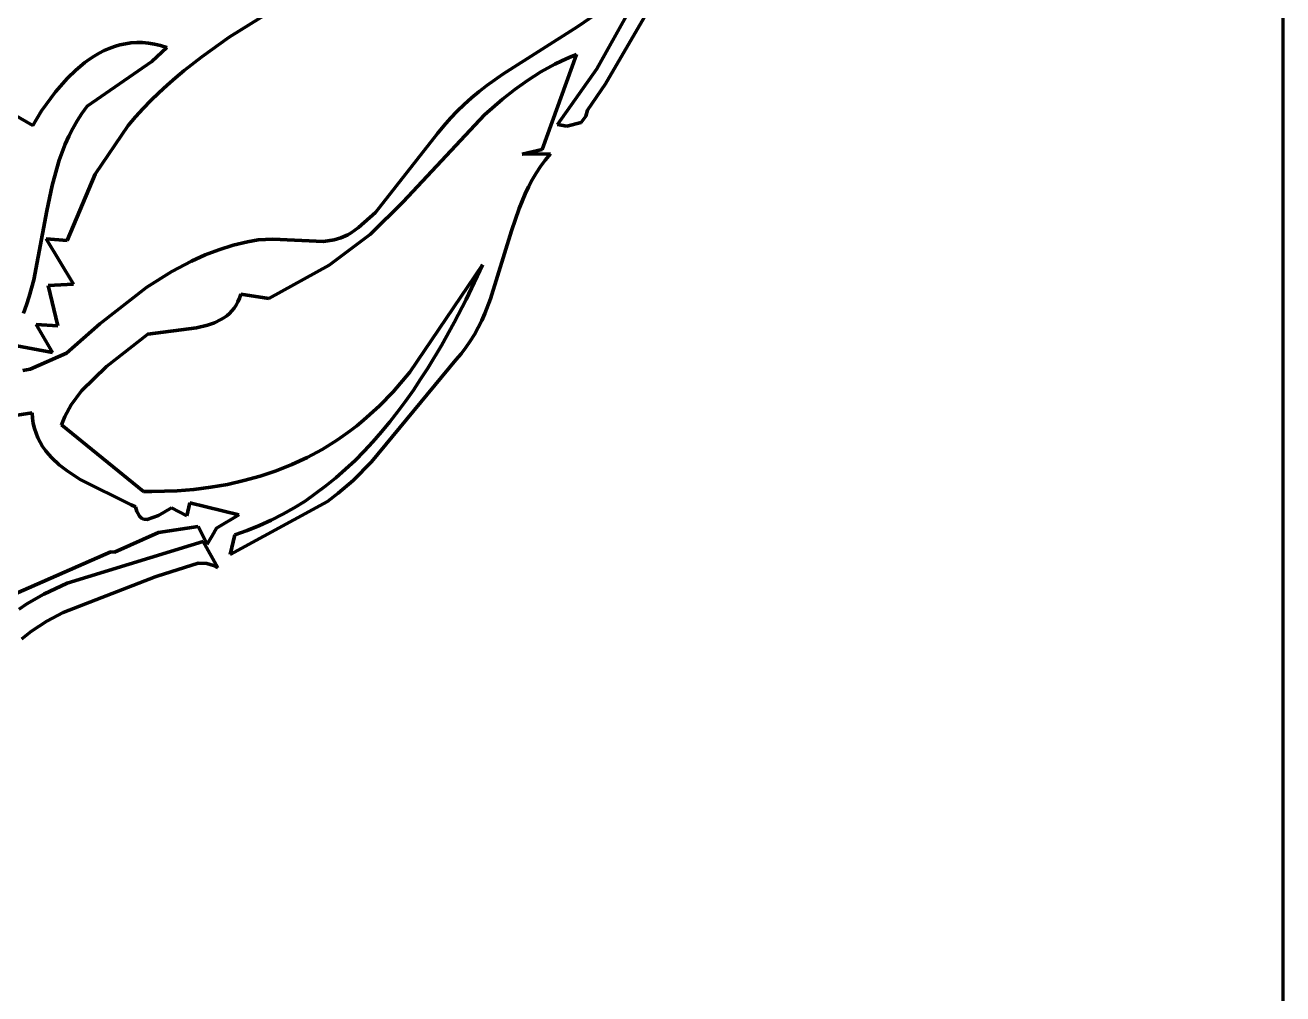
# Model space of a CAD drawing. Header units: millimetres. Extents: x 0 to 9.3, y 0 to 12.
# Drawn here: x 7.803 to 9.306, y 2.981 to 4.138 of the extents above; entities that cross this region are included whole.
import ezdxf

# ---------------------------------------------------------------- set-up
doc = ezdxf.new("R2010")
doc.units = ezdxf.units.MM
doc.layers.add('color#010101ff', color=7, linetype='CONTINUOUS', lineweight=100)
doc.layers.add('color#ffffffff', color=7, linetype='CONTINUOUS', lineweight=100)

msp = doc.modelspace()

# ---------------------------------------------------------------- linework, layer by layer
at = {"layer": 'color#010101ff'}
for p, q in [((8.5883, 4.2258), (8.4967, 4.0682)), ((8.4862, 4.0858), (8.561, 4.221)), ((8.0471, 4.1237), (8.1727, 4.202)), ((8.4926, 4.1565), (8.4634, 4.1367)), ((8.4634, 4.1367), (8.3738, 4.0798)), ((7.9166, 4.1145), (7.9232, 4.1159)), ((7.9232, 4.1159), (7.9298, 4.1169)), ((7.9298, 4.1169), (7.9367, 4.1173)), ((7.9367, 4.1173), (7.9436, 4.1173)), ((7.9436, 4.1173), (7.9507, 4.1167)), ((7.9507, 4.1167), (7.9579, 4.1155)), ((8.0144, 4.1004), (8.0471, 4.1237)), ((7.8802, 4.0975), (7.8859, 4.1012)), ((7.8859, 4.1012), (7.8918, 4.1046)), ((7.8918, 4.1046), (7.8978, 4.1077)), ((7.8978, 4.1077), (7.9039, 4.1104)), ((7.9039, 4.1104), (7.9102, 4.1127)), ((7.9102, 4.1127), (7.9166, 4.1145)), ((7.9726, 4.1113), (7.9546, 4.0946)), ((7.9579, 4.1155), (7.9652, 4.1137)), ((7.9652, 4.1137), (7.9726, 4.1113)), ((8.462, 4.1033), (8.4209, 3.9895)), ((8.4531, 4.0996), (8.462, 4.1033)), ((7.8639, 4.0845), (7.8746, 4.0934)), ((7.8746, 4.0934), (7.8802, 4.0975)), ((7.9546, 4.0946), (7.8774, 4.0412)), ((7.9934, 4.0839), (8.0144, 4.1004)), ((8.4193, 4.0823), (8.4359, 4.0915)), ((8.4359, 4.0915), (8.4444, 4.0957)), ((8.4393, 4.0195), (8.4862, 4.0858)), ((8.4444, 4.0957), (8.4531, 4.0996)), ((7.8397, 4.0587), (7.8538, 4.0747)), ((7.8538, 4.0747), (7.8639, 4.0845)), ((7.9731, 4.0666), (7.9831, 4.0754)), ((7.9831, 4.0754), (7.9934, 4.0839)), ((8.3738, 4.0798), (8.3549, 4.066)), ((8.3881, 4.0613), (8.4034, 4.0722)), ((8.4034, 4.0722), (8.4193, 4.0823)), ((7.8231, 4.0358), (7.8397, 4.0587)), ((7.9536, 4.0482), (7.9632, 4.0575)), ((7.9632, 4.0575), (7.9731, 4.0666)), ((8.3456, 4.0588), (8.3367, 4.0513)), ((8.3549, 4.066), (8.3456, 4.0588)), ((8.3734, 4.0496), (8.3881, 4.0613)), ((8.4967, 4.0682), (8.4751, 4.0368)), ((7.7669, 4.0447), (7.8124, 4.0183)), ((7.8774, 4.0412), (7.8711, 4.0326)), ((7.9442, 4.0385), (7.9536, 4.0482)), ((8.3279, 4.0435), (8.3195, 4.0354)), ((8.3367, 4.0513), (8.3279, 4.0435)), ((8.3521, 4.0309), (8.3734, 4.0496)), ((7.8124, 4.0183), (7.8231, 4.0358)), ((7.8711, 4.0326), (7.8654, 4.0237)), ((7.9263, 4.0183), (7.9351, 4.0286)), ((7.9351, 4.0286), (7.9442, 4.0385)), ((8.255, 3.9272), (8.3521, 4.0309)), ((8.3113, 4.0269), (8.3035, 4.018)), ((8.3195, 4.0354), (8.3113, 4.0269)), ((8.473, 4.0293), (8.4674, 4.0219)), ((8.4751, 4.0368), (8.473, 4.0293)), ((7.8602, 4.0147), (7.8555, 4.0054)), ((7.8654, 4.0237), (7.8602, 4.0147)), ((7.887, 3.9603), (7.9263, 4.0183)), ((8.3035, 4.018), (8.296, 4.0087)), ((8.4505, 4.0176), (8.4393, 4.0195)), ((8.4674, 4.0219), (8.4505, 4.0176)), ((7.8513, 3.996), (7.8475, 3.9864)), ((7.8555, 4.0054), (7.8513, 3.996)), ((8.296, 4.0087), (8.2219, 3.9143)), ((7.8475, 3.9864), (7.8441, 3.9767)), ((8.4209, 3.9895), (8.3972, 3.9841)), ((8.3972, 3.9841), (8.4309, 3.9843)), ((8.4309, 3.9843), (8.4247, 3.9769)), ((7.8411, 3.9669), (7.8358, 3.9468)), ((7.8441, 3.9767), (7.8411, 3.9669)), ((8.4191, 3.9692), (8.4139, 3.9613)), ((8.4247, 3.9769), (8.4191, 3.9692)), ((7.8536, 3.8808), (7.887, 3.9603)), ((8.4091, 3.9532), (8.4047, 3.9449)), ((8.4139, 3.9613), (8.4091, 3.9532)), ((7.8358, 3.9468), (7.8295, 3.9162)), ((8.4006, 3.9365), (8.3934, 3.9192)), ((8.4047, 3.9449), (8.4006, 3.9365)), ((8.216, 3.8885), (8.255, 3.9272)), ((7.8295, 3.9162), (7.8138, 3.8339)), ((8.2219, 3.9143), (8.2016, 3.8963)), ((8.3934, 3.9192), (8.3842, 3.8925)), ((8.2016, 3.8963), (8.1926, 3.8899)), ((8.3842, 3.8925), (8.3593, 3.8112)), ((7.8611, 3.8287), (7.8287, 3.8829)), ((7.8287, 3.8829), (7.8536, 3.8808)), ((8.0691, 3.8795), (8.0517, 3.8753)), ((8.0818, 3.8818), (8.0691, 3.8795)), ((8.0991, 3.8825), (8.0818, 3.8818)), ((8.1598, 3.8798), (8.0991, 3.8825)), ((8.1724, 3.8818), (8.1598, 3.8798)), ((8.1667, 3.8513), (8.216, 3.8885)), ((8.1806, 3.8842), (8.1724, 3.8818)), ((8.1887, 3.8877), (8.1806, 3.8842)), ((8.1926, 3.8899), (8.1887, 3.8877)), ((8.0183, 3.8636), (8.0022, 3.8564)), ((8.0347, 3.8699), (8.0183, 3.8636)), ((8.0517, 3.8753), (8.0347, 3.8699)), ((8.0022, 3.8564), (7.9788, 3.844)), ((8.0944, 3.8118), (8.1667, 3.8513)), ((8.3497, 3.8519), (8.2627, 3.7237)), ((8.33, 3.8105), (8.3497, 3.8519)), ((7.8138, 3.8339), (7.8084, 3.8139)), ((7.9788, 3.844), (7.9489, 3.8251)), ((7.8309, 3.827), (7.8611, 3.8287)), ((7.8425, 3.7788), (7.8309, 3.827)), ((7.9489, 3.8251), (7.8926, 3.7815)), ((8.0595, 3.8121), (8.0611, 3.8168)), ((8.0611, 3.8168), (8.0944, 3.8118)), ((7.8052, 3.8041), (7.8016, 3.7943)), ((7.8084, 3.8139), (7.8052, 3.8041)), ((8.053, 3.8002), (8.0554, 3.8038)), ((8.0554, 3.8038), (8.0576, 3.8078)), ((8.0576, 3.8078), (8.0595, 3.8121)), ((8.3157, 3.7828), (8.33, 3.8105)), ((8.3593, 3.8112), (8.3525, 3.7938)), ((8.0296, 3.7826), (8.0372, 3.7864)), ((8.0372, 3.7864), (8.0408, 3.7886)), ((8.0408, 3.7886), (8.0442, 3.7911)), ((8.0442, 3.7911), (8.0473, 3.7939)), ((8.0473, 3.7939), (8.0503, 3.7969)), ((8.0503, 3.7969), (8.053, 3.8002)), ((8.3525, 3.7938), (8.3487, 3.7853)), ((7.8362, 3.7473), (7.8165, 3.7804)), ((7.8165, 3.7804), (7.8425, 3.7788)), ((7.8926, 3.7815), (7.8527, 3.7465)), ((7.9501, 3.7689), (8.0082, 3.7764)), ((8.0082, 3.7764), (8.0214, 3.7796)), ((8.0214, 3.7796), (8.0296, 3.7826)), ((8.3005, 3.7554), (8.3157, 3.7828)), ((8.3445, 3.777), (8.34, 3.7688)), ((8.3487, 3.7853), (8.3445, 3.777)), ((7.7829, 3.7571), (7.8362, 3.7473)), ((7.9004, 3.7303), (7.9501, 3.7689)), ((8.2843, 3.7285), (8.3005, 3.7554)), ((8.3351, 3.7608), (8.3298, 3.753)), ((8.34, 3.7688), (8.3351, 3.7608)), ((7.8527, 3.7465), (7.8094, 3.7273)), ((8.3241, 3.7455), (8.3178, 3.7382)), ((8.3298, 3.753), (8.3241, 3.7455)), ((7.8094, 3.7273), (7.8007, 3.7256)), ((7.8708, 3.7013), (7.9004, 3.7303)), ((8.3178, 3.7382), (8.2172, 3.6167)), ((8.2758, 3.7152), (8.2843, 3.7285)), ((8.2627, 3.7237), (8.2429, 3.7)), ((8.2671, 3.7021), (8.2758, 3.7152)), ((7.8585, 3.6846), (7.8708, 3.7013)), ((8.2429, 3.7), (8.2266, 3.6833)), ((8.258, 3.6893), (8.2671, 3.7021)), ((7.8509, 3.6708), (7.8585, 3.6846)), ((8.2266, 3.6833), (8.215, 3.6729)), ((8.2487, 3.6767), (8.258, 3.6893)), ((7.6884, 3.6563), (7.8117, 3.6751)), ((7.8117, 3.6751), (7.8122, 3.6686)), ((7.8122, 3.6686), (7.8131, 3.6623)), ((7.8467, 3.6608), (7.8509, 3.6708)), ((8.2074, 3.6661), (8.1996, 3.6596)), ((8.215, 3.6729), (8.2074, 3.6661)), ((8.239, 3.6644), (8.2487, 3.6767)), ((7.8131, 3.6623), (7.8145, 3.6564)), ((7.8145, 3.6564), (7.8164, 3.6506)), ((7.8164, 3.6506), (7.8187, 3.6452)), ((7.9446, 3.581), (7.8467, 3.6608)), ((8.1916, 3.6534), (8.1834, 3.6475)), ((8.1996, 3.6596), (8.1916, 3.6534)), ((8.2188, 3.6406), (8.2291, 3.6523)), ((8.2291, 3.6523), (8.239, 3.6644)), ((7.8187, 3.6452), (7.8213, 3.64)), ((7.8213, 3.64), (7.8243, 3.635)), ((8.1751, 3.6418), (8.158, 3.6313)), ((8.1834, 3.6475), (8.1751, 3.6418)), ((8.2083, 3.6292), (8.2188, 3.6406)), ((7.8243, 3.635), (7.8276, 3.6302)), ((7.8276, 3.6302), (7.8313, 3.6256)), ((7.8313, 3.6256), (7.8352, 3.6213)), ((7.8352, 3.6213), (7.8439, 3.6131)), ((8.1402, 3.6218), (8.122, 3.6134)), ((8.158, 3.6313), (8.1402, 3.6218)), ((8.1974, 3.6182), (8.2083, 3.6292)), ((7.8439, 3.6131), (7.8535, 3.6057)), ((7.8535, 3.6057), (7.8691, 3.5955)), ((8.1032, 3.6059), (8.0841, 3.5995)), ((8.122, 3.6134), (8.1032, 3.6059)), ((8.1745, 3.5974), (8.1861, 3.6076)), ((8.1861, 3.6076), (8.1974, 3.6182)), ((8.2172, 3.6167), (8.1951, 3.5943)), ((7.8691, 3.5955), (7.9301, 3.5652)), ((8.0647, 3.5941), (8.045, 3.5896)), ((8.0841, 3.5995), (8.0647, 3.5941)), ((8.1626, 3.5877), (8.1745, 3.5974)), ((8.1951, 3.5943), (8.1772, 3.5789)), ((7.9547, 3.5809), (7.9446, 3.581)), ((7.9849, 3.5818), (7.9547, 3.5809)), ((8.005, 3.5835), (7.9849, 3.5818)), ((8.0251, 3.5861), (8.005, 3.5835)), ((8.045, 3.5896), (8.0251, 3.5861)), ((8.1377, 3.5697), (8.1503, 3.5785)), ((8.1503, 3.5785), (8.1626, 3.5877)), ((8.1772, 3.5789), (8.1646, 3.5693)), ((7.9301, 3.5652), (7.9353, 3.5627)), ((7.9353, 3.5627), (7.936, 3.5598)), ((7.9627, 3.5526), (7.9784, 3.5617)), ((7.9784, 3.5617), (7.9964, 3.552)), ((7.9964, 3.552), (8.0001, 3.5674)), ((8.0001, 3.5674), (8.0585, 3.5531)), ((8.1646, 3.5693), (8.0481, 3.506)), ((8.1112, 3.5538), (8.1246, 3.5615)), ((8.1246, 3.5615), (8.1377, 3.5697)), ((7.936, 3.5598), (7.9369, 3.5573)), ((7.9369, 3.5573), (7.9378, 3.5551)), ((7.9378, 3.5551), (7.9399, 3.5517)), ((7.9399, 3.5517), (7.9423, 3.5493)), ((7.9423, 3.5493), (7.9449, 3.5479)), ((7.9449, 3.5479), (7.9493, 3.5475)), ((7.9493, 3.5475), (7.9627, 3.5526)), ((8.0585, 3.5531), (8.032, 3.5372)), ((8.0832, 3.5403), (8.0974, 3.5467)), ((8.0974, 3.5467), (8.1112, 3.5538)), ((7.9625, 3.5319), (7.9103, 3.5086)), ((8.01, 3.5392), (7.9625, 3.5319)), ((8.0208, 3.5182), (8.01, 3.5392)), ((8.032, 3.5372), (8.0267, 3.5282)), ((8.0537, 3.5293), (8.0687, 3.5344)), ((8.0687, 3.5344), (8.0832, 3.5403)), ((7.8537, 3.4715), (8.0016, 3.5168)), ((8.0016, 3.5168), (8.0162, 3.5215)), ((8.0162, 3.5215), (8.0334, 3.4899)), ((8.0267, 3.5282), (8.0208, 3.5182)), ((8.0481, 3.506), (8.0537, 3.5293)), ((7.9058, 3.5089), (7.7853, 3.456)), ((7.9103, 3.5086), (7.9058, 3.5089)), ((8.01, 3.4953), (7.9611, 3.4798)), ((8.0204, 3.4949), (8.01, 3.4953)), ((8.0282, 3.4926), (8.0204, 3.4949)), ((8.0334, 3.4899), (8.0282, 3.4926)), ((7.8258, 3.4585), (7.8537, 3.4715)), ((7.9586, 3.4792), (7.8487, 3.4366)), ((7.9611, 3.4798), (7.9586, 3.4792)), ((7.8055, 3.4469), (7.8258, 3.4585)), ((7.7961, 3.4406), (7.8055, 3.4469)), ((7.8294, 3.426), (7.8111, 3.4141)), ((7.8487, 3.4366), (7.8294, 3.426)), ((7.8111, 3.4141), (7.7996, 3.4051))]:
    msp.add_line(p, q, dxfattribs=at)
at = {"layer": 'color#ffffffff'}
for p, q in [((9.3056, 12.0417), (9.3056, 0)), ((8.4967, 4.0682), (8.5883, 4.2258)), ((8.561, 4.221), (8.4862, 4.0858)), ((8.1727, 4.202), (8.0471, 4.1237)), ((8.4634, 4.1367), (8.4926, 4.1565)), ((8.3738, 4.0798), (8.4634, 4.1367)), ((7.9232, 4.1159), (7.9166, 4.1145)), ((7.9298, 4.1169), (7.9232, 4.1159)), ((7.9367, 4.1173), (7.9298, 4.1169)), ((7.9436, 4.1173), (7.9367, 4.1173)), ((7.9507, 4.1167), (7.9436, 4.1173)), ((7.9579, 4.1155), (7.9507, 4.1167)), ((8.0471, 4.1237), (8.0144, 4.1004)), ((7.8859, 4.1012), (7.8802, 4.0975)), ((7.8918, 4.1046), (7.8859, 4.1012)), ((7.8978, 4.1077), (7.8918, 4.1046)), ((7.9039, 4.1104), (7.8978, 4.1077)), ((7.9102, 4.1127), (7.9039, 4.1104)), ((7.9166, 4.1145), (7.9102, 4.1127)), ((7.9546, 4.0946), (7.9726, 4.1113)), ((7.9652, 4.1137), (7.9579, 4.1155)), ((7.9726, 4.1113), (7.9652, 4.1137)), ((8.4209, 3.9895), (8.462, 4.1033)), ((8.462, 4.1033), (8.4531, 4.0996)), ((7.8746, 4.0934), (7.8639, 4.0845)), ((7.8802, 4.0975), (7.8746, 4.0934)), ((7.8774, 4.0412), (7.9546, 4.0946)), ((8.0144, 4.1004), (7.9934, 4.0839)), ((8.4359, 4.0915), (8.4193, 4.0823)), ((8.4444, 4.0957), (8.4359, 4.0915)), ((8.4862, 4.0858), (8.4393, 4.0195)), ((8.4531, 4.0996), (8.4444, 4.0957)), ((7.8538, 4.0747), (7.8397, 4.0587)), ((7.8639, 4.0845), (7.8538, 4.0747)), ((7.9831, 4.0754), (7.9731, 4.0666)), ((7.9934, 4.0839), (7.9831, 4.0754)), ((8.3549, 4.066), (8.3738, 4.0798)), ((8.4034, 4.0722), (8.3881, 4.0613)), ((8.4193, 4.0823), (8.4034, 4.0722)), ((7.8397, 4.0587), (7.8231, 4.0358)), ((7.9632, 4.0575), (7.9536, 4.0482)), ((7.9731, 4.0666), (7.9632, 4.0575)), ((8.3367, 4.0513), (8.3456, 4.0588)), ((8.3456, 4.0588), (8.3549, 4.066)), ((8.3881, 4.0613), (8.3734, 4.0496)), ((8.4751, 4.0368), (8.4967, 4.0682)), ((7.8124, 4.0183), (7.7669, 4.0447)), ((7.8711, 4.0326), (7.8774, 4.0412)), ((7.9536, 4.0482), (7.9442, 4.0385)), ((8.3195, 4.0354), (8.3279, 4.0435)), ((8.3279, 4.0435), (8.3367, 4.0513)), ((8.3734, 4.0496), (8.3521, 4.0309)), ((7.8231, 4.0358), (7.8124, 4.0183)), ((7.8654, 4.0237), (7.8711, 4.0326)), ((7.9351, 4.0286), (7.9263, 4.0183)), ((7.9442, 4.0385), (7.9351, 4.0286)), ((8.3521, 4.0309), (8.255, 3.9272)), ((8.3035, 4.018), (8.3113, 4.0269)), ((8.3113, 4.0269), (8.3195, 4.0354)), ((8.4674, 4.0219), (8.473, 4.0293)), ((8.473, 4.0293), (8.4751, 4.0368)), ((7.8555, 4.0054), (7.8602, 4.0147)), ((7.8602, 4.0147), (7.8654, 4.0237)), ((7.9263, 4.0183), (7.887, 3.9603)), ((8.296, 4.0087), (8.3035, 4.018)), ((8.4393, 4.0195), (8.4505, 4.0176)), ((8.4505, 4.0176), (8.4674, 4.0219)), ((7.8475, 3.9864), (7.8513, 3.996)), ((7.8513, 3.996), (7.8555, 4.0054)), ((8.2219, 3.9143), (8.296, 4.0087)), ((7.8441, 3.9767), (7.8475, 3.9864)), ((8.3972, 3.9841), (8.4209, 3.9895)), ((8.4309, 3.9843), (8.3972, 3.9841)), ((8.4247, 3.9769), (8.4309, 3.9843)), ((7.8358, 3.9468), (7.8411, 3.9669)), ((7.8411, 3.9669), (7.8441, 3.9767)), ((8.4139, 3.9613), (8.4191, 3.9692)), ((8.4191, 3.9692), (8.4247, 3.9769)), ((7.887, 3.9603), (7.8536, 3.8808)), ((8.4047, 3.9449), (8.4091, 3.9532)), ((8.4091, 3.9532), (8.4139, 3.9613)), ((7.8295, 3.9162), (7.8358, 3.9468)), ((8.3934, 3.9192), (8.4006, 3.9365)), ((8.4006, 3.9365), (8.4047, 3.9449)), ((8.255, 3.9272), (8.216, 3.8885)), ((7.8138, 3.8339), (7.8295, 3.9162)), ((8.2016, 3.8963), (8.2219, 3.9143)), ((8.3842, 3.8925), (8.3934, 3.9192)), ((8.1926, 3.8899), (8.2016, 3.8963)), ((8.3593, 3.8112), (8.3842, 3.8925)), ((7.8536, 3.8808), (7.8287, 3.8829)), ((7.8287, 3.8829), (7.8611, 3.8287)), ((8.0517, 3.8753), (8.0691, 3.8795)), ((8.0691, 3.8795), (8.0818, 3.8818)), ((8.0818, 3.8818), (8.0991, 3.8825)), ((8.0991, 3.8825), (8.1598, 3.8798)), ((8.1598, 3.8798), (8.1724, 3.8818)), ((8.216, 3.8885), (8.1667, 3.8513)), ((8.1724, 3.8818), (8.1806, 3.8842)), ((8.1806, 3.8842), (8.1887, 3.8877)), ((8.1887, 3.8877), (8.1926, 3.8899)), ((8.0022, 3.8564), (8.0183, 3.8636)), ((8.0183, 3.8636), (8.0347, 3.8699)), ((8.0347, 3.8699), (8.0517, 3.8753)), ((7.9788, 3.844), (8.0022, 3.8564)), ((8.1667, 3.8513), (8.0944, 3.8118)), ((8.2627, 3.7237), (8.3497, 3.8519)), ((8.3497, 3.8519), (8.33, 3.8105)), ((7.8084, 3.8139), (7.8138, 3.8339)), ((7.9489, 3.8251), (7.9788, 3.844)), ((7.8611, 3.8287), (7.8309, 3.827)), ((7.8309, 3.827), (7.8425, 3.7788)), ((7.8926, 3.7815), (7.9489, 3.8251)), ((8.0611, 3.8168), (8.0595, 3.8121)), ((8.0944, 3.8118), (8.0611, 3.8168)), ((7.8016, 3.7943), (7.8052, 3.8041)), ((7.8052, 3.8041), (7.8084, 3.8139)), ((8.0554, 3.8038), (8.053, 3.8002)), ((8.0576, 3.8078), (8.0554, 3.8038)), ((8.0595, 3.8121), (8.0576, 3.8078)), ((8.33, 3.8105), (8.3157, 3.7828)), ((8.3525, 3.7938), (8.3593, 3.8112)), ((8.0372, 3.7864), (8.0296, 3.7826)), ((8.0408, 3.7886), (8.0372, 3.7864)), ((8.0442, 3.7911), (8.0408, 3.7886)), ((8.0473, 3.7939), (8.0442, 3.7911)), ((8.0503, 3.7969), (8.0473, 3.7939)), ((8.053, 3.8002), (8.0503, 3.7969)), ((8.3487, 3.7853), (8.3525, 3.7938)), ((7.8425, 3.7788), (7.8165, 3.7804)), ((7.8165, 3.7804), (7.8362, 3.7473)), ((7.8527, 3.7465), (7.8926, 3.7815)), ((8.0082, 3.7764), (7.9501, 3.7689)), ((8.0214, 3.7796), (8.0082, 3.7764)), ((8.0296, 3.7826), (8.0214, 3.7796)), ((8.3157, 3.7828), (8.3005, 3.7554)), ((8.34, 3.7688), (8.3445, 3.777)), ((8.3445, 3.777), (8.3487, 3.7853)), ((7.8362, 3.7473), (7.7829, 3.7571)), ((7.9501, 3.7689), (7.9004, 3.7303)), ((8.3005, 3.7554), (8.2843, 3.7285)), ((8.3298, 3.753), (8.3351, 3.7608)), ((8.3351, 3.7608), (8.34, 3.7688)), ((7.8094, 3.7273), (7.8527, 3.7465)), ((8.3178, 3.7382), (8.3241, 3.7455)), ((8.3241, 3.7455), (8.3298, 3.753)), ((7.8007, 3.7256), (7.8094, 3.7273)), ((7.9004, 3.7303), (7.8708, 3.7013)), ((8.2172, 3.6167), (8.3178, 3.7382)), ((8.2843, 3.7285), (8.2758, 3.7152)), ((8.2429, 3.7), (8.2627, 3.7237)), ((8.2758, 3.7152), (8.2671, 3.7021)), ((7.8708, 3.7013), (7.8585, 3.6846)), ((8.2266, 3.6833), (8.2429, 3.7)), ((8.2671, 3.7021), (8.258, 3.6893)), ((7.8585, 3.6846), (7.8509, 3.6708)), ((8.215, 3.6729), (8.2266, 3.6833)), ((8.258, 3.6893), (8.2487, 3.6767)), ((7.8117, 3.6751), (7.6884, 3.6563)), ((7.8122, 3.6686), (7.8117, 3.6751)), ((7.8131, 3.6623), (7.8122, 3.6686)), ((7.8509, 3.6708), (7.8467, 3.6608)), ((8.1996, 3.6596), (8.2074, 3.6661)), ((8.2074, 3.6661), (8.215, 3.6729)), ((8.2487, 3.6767), (8.239, 3.6644)), ((7.8145, 3.6564), (7.8131, 3.6623)), ((7.8164, 3.6506), (7.8145, 3.6564)), ((7.8187, 3.6452), (7.8164, 3.6506)), ((7.8467, 3.6608), (7.9446, 3.581)), ((8.1834, 3.6475), (8.1916, 3.6534)), ((8.1916, 3.6534), (8.1996, 3.6596)), ((8.2291, 3.6523), (8.2188, 3.6406)), ((8.239, 3.6644), (8.2291, 3.6523)), ((7.8213, 3.64), (7.8187, 3.6452)), ((7.8243, 3.635), (7.8213, 3.64)), ((8.158, 3.6313), (8.1751, 3.6418)), ((8.1751, 3.6418), (8.1834, 3.6475)), ((8.2188, 3.6406), (8.2083, 3.6292)), ((7.8276, 3.6302), (7.8243, 3.635)), ((7.8313, 3.6256), (7.8276, 3.6302)), ((7.8352, 3.6213), (7.8313, 3.6256)), ((7.8439, 3.6131), (7.8352, 3.6213)), ((8.122, 3.6134), (8.1402, 3.6218)), ((8.1402, 3.6218), (8.158, 3.6313)), ((8.2083, 3.6292), (8.1974, 3.6182)), ((7.8535, 3.6057), (7.8439, 3.6131)), ((7.8691, 3.5955), (7.8535, 3.6057)), ((8.0841, 3.5995), (8.1032, 3.6059)), ((8.1032, 3.6059), (8.122, 3.6134)), ((8.1861, 3.6076), (8.1745, 3.5974)), ((8.1974, 3.6182), (8.1861, 3.6076)), ((8.1951, 3.5943), (8.2172, 3.6167)), ((7.9301, 3.5652), (7.8691, 3.5955)), ((8.045, 3.5896), (8.0647, 3.5941)), ((8.0647, 3.5941), (8.0841, 3.5995)), ((8.1745, 3.5974), (8.1626, 3.5877)), ((8.1772, 3.5789), (8.1951, 3.5943)), ((7.9446, 3.581), (7.9547, 3.5809)), ((7.9547, 3.5809), (7.9849, 3.5818)), ((7.9849, 3.5818), (8.005, 3.5835)), ((8.005, 3.5835), (8.0251, 3.5861)), ((8.0251, 3.5861), (8.045, 3.5896)), ((8.1503, 3.5785), (8.1377, 3.5697)), ((8.1626, 3.5877), (8.1503, 3.5785)), ((8.1646, 3.5693), (8.1772, 3.5789)), ((7.9353, 3.5627), (7.9301, 3.5652)), ((7.936, 3.5598), (7.9353, 3.5627)), ((7.9784, 3.5617), (7.9627, 3.5526)), ((7.9964, 3.552), (7.9784, 3.5617)), ((8.0001, 3.5674), (7.9964, 3.552)), ((8.0585, 3.5531), (8.0001, 3.5674)), ((8.0481, 3.506), (8.1646, 3.5693)), ((8.1246, 3.5615), (8.1112, 3.5538)), ((8.1377, 3.5697), (8.1246, 3.5615)), ((7.9369, 3.5573), (7.936, 3.5598)), ((7.9378, 3.5551), (7.9369, 3.5573)), ((7.9399, 3.5517), (7.9378, 3.5551)), ((7.9423, 3.5493), (7.9399, 3.5517)), ((7.9449, 3.5479), (7.9423, 3.5493)), ((7.9493, 3.5475), (7.9449, 3.5479)), ((7.9627, 3.5526), (7.9493, 3.5475)), ((8.032, 3.5372), (8.0585, 3.5531)), ((8.0974, 3.5467), (8.0832, 3.5403)), ((8.1112, 3.5538), (8.0974, 3.5467)), ((7.9103, 3.5086), (7.9625, 3.5319)), ((7.9625, 3.5319), (8.01, 3.5392)), ((8.01, 3.5392), (8.0208, 3.5182)), ((8.0267, 3.5282), (8.032, 3.5372)), ((8.0687, 3.5344), (8.0537, 3.5293)), ((8.0832, 3.5403), (8.0687, 3.5344)), ((8.0016, 3.5168), (7.8537, 3.4715)), ((8.0162, 3.5215), (8.0016, 3.5168)), ((8.0334, 3.4899), (8.0162, 3.5215)), ((8.0208, 3.5182), (8.0267, 3.5282)), ((8.0537, 3.5293), (8.0481, 3.506)), ((7.7853, 3.456), (7.9058, 3.5089)), ((7.9058, 3.5089), (7.9103, 3.5086)), ((7.9611, 3.4798), (8.01, 3.4953)), ((8.01, 3.4953), (8.0204, 3.4949)), ((8.0204, 3.4949), (8.0282, 3.4926)), ((8.0282, 3.4926), (8.0334, 3.4899)), ((7.8537, 3.4715), (7.8258, 3.4585)), ((7.8487, 3.4366), (7.9586, 3.4792)), ((7.9586, 3.4792), (7.9611, 3.4798)), ((7.8258, 3.4585), (7.8055, 3.4469)), ((7.8055, 3.4469), (7.7961, 3.4406)), ((7.8111, 3.4141), (7.8294, 3.426)), ((7.8294, 3.426), (7.8487, 3.4366)), ((7.7996, 3.4051), (7.8111, 3.4141))]:
    msp.add_line(p, q, dxfattribs=at)

doc.saveas('drawing.dxf')
